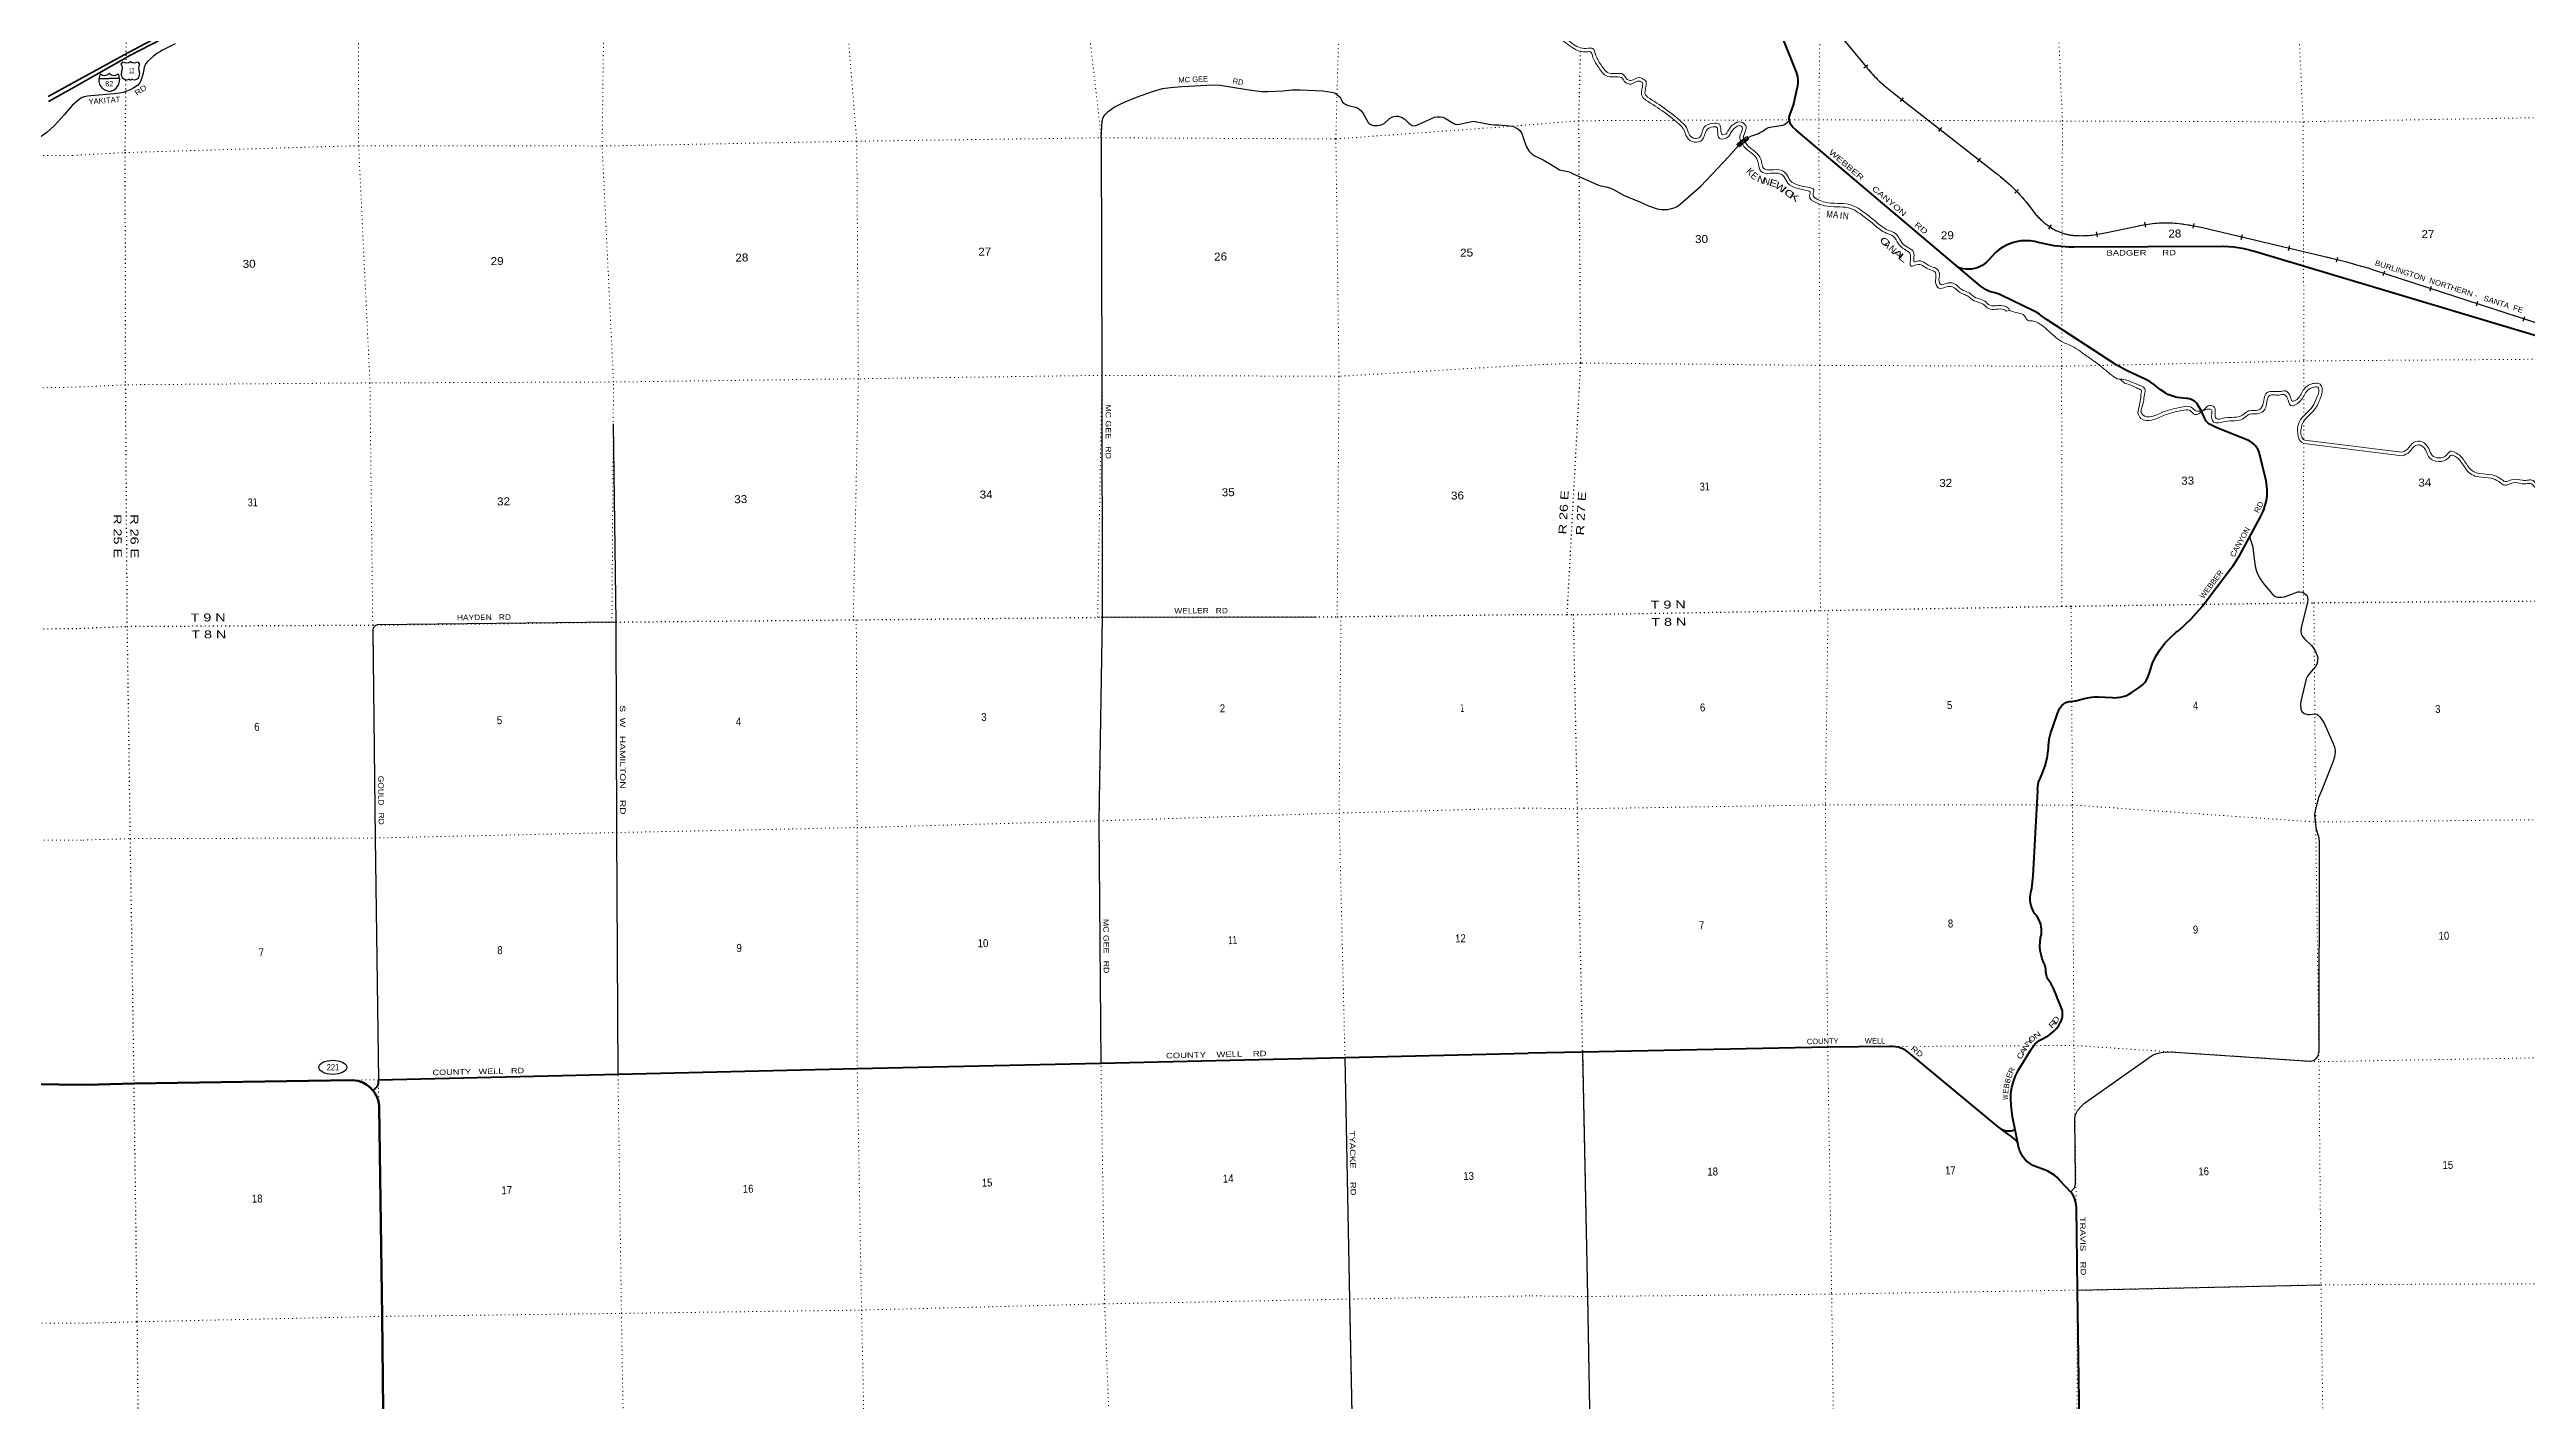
# Model space of a CAD drawing. Header units: feet. Extents: x 245918 to 509309, y -547785 to -360805.
# Drawn here: x 348309 to 402847, y -485212 to -455477 of the extents above; entities that cross this region are included whole.
import ezdxf
from ezdxf.enums import TextEntityAlignment as Align

# ---------------------------------------------------------------- set-up
doc = ezdxf.new("R2010")
doc.units = ezdxf.units.FT
doc.header["$LTSCALE"] = 60
doc.header["$PDMODE"] = 32
doc.header["$PDSIZE"] = 30
doc.linetypes.add('DOTTED', pattern=[1.5, 0.3, -1.2])
for name, color, linetype, lineweight in [('15', 7, 'Continuous', 25), ('16', 7, 'Continuous', 25), ('17', 7, 'Continuous', 25), ('18', 7, 'Continuous', 35), ('23', 7, 'Continuous', 70), ('26', 7, 'Continuous', 40), ('27', 7, 'Continuous', 13), ('29', 7, 'Continuous', 25), ('31', 7, 'Continuous', 13), ('34', 7, 'Continuous', 25), ('39', 7, 'Continuous', 13), ('6', 7, 'DOTTED', 25), ('7', 7, 'DOTTED', 13)]:
    doc.layers.add(name, color=color, linetype=linetype, lineweight=lineweight)
doc.layers.add('30', color=7, linetype='Continuous')
doc.layers.add('41', color=7, linetype='Continuous')

msp = doc.modelspace()

# ---------------------------------------------------------------- linework, layer by layer
at = {"layer": '15'}
for p, q in [((349396.63, -456115), (349625.02, -456115)), ((349625.02, -456400.56), (349572.23, -456385.71)), ((349621.96, -456006.38), (349624.36, -456003.97)), ((349626.98, -456005.94), (349624.14, -456003.97)), ((349624.58, -456400.77), (349677.16, -456385.29))]:
    msp.add_line(p, q, dxfattribs=at)
msp.add_lwpolyline([(349852.55, -456115), (349624.58, -456115), (349625.02, -456115)], dxfattribs=at)
for centre, radius, start, end in [((349646.69, -456144.01), 252.95, 148.44435, 254.43374), ((349523.9, -455910.5), 136.88, 227.34233, 315.81172), ((349725.26, -455910.5), 136.88, 224.18819, 312.69404), ((349602.47, -456144.01), 252.95, 283.08088, 31.62482)]:
    msp.add_arc(centre, radius, start, end, dxfattribs=at)
at = {"layer": '16'}
for p, q in [((349889.54, -455797.12), (349931.94, -455748.57)), ((350090.39, -455743.63), (350090.16, -455743.8)), ((350249.11, -455748.5), (350291.57, -455797.12))]:
    msp.add_line(p, q, dxfattribs=at)
for centre, radius, start, end in [((349730.09, -455888.53), 183.48, 332.97043, 29.75871), ((350007.19, -455618.3), 150.44, 239.97227, 303.45418), ((350173.92, -455618.71), 149.99, 236.33975, 300.08743), ((350173.92, -455618.3), 150.44, 236.54582, 236.59441), ((350451.02, -455888.53), 183.48, 150.24129, 207.02957), ((350010.36, -456016.53), 125.11, 159.09177, 283.81923), ((350170.75, -456016.53), 125.11, 256.18077, 20.90823)]:
    msp.add_arc(centre, radius, start, end, dxfattribs=at)
for centre, major_axis, start_param, end_param in [((350056.08, -456180.8), (-16.16, 42.69), 4.95877769, 6.28318531), ((350125.03, -456180.8), (16.16, 42.69), 0, 1.32637542)]:
    msp.add_ellipse(centre, major_axis=major_axis, ratio=0.929097, start_param=start_param, end_param=end_param, dxfattribs=at)
at = {"layer": '17'}
msp.add_ellipse((354546.58, -477879.52), major_axis=(-309.24, 1), ratio=0.500121, dxfattribs=at)
at = {"layer": '18'}
for p, q in [((348275.97, -456513.12), (348798.02, -456221.73)), ((348288.05, -456620.92), (348799.74, -456335.32))]:
    msp.add_line(p, q, dxfattribs=at)
for points in [[(348798.02, -456221.73), (350030.21, -455547.61), (350827.42, -455134.44)], [(348799.74, -456335.32), (350040.88, -455627.85), (350066.21, -455613.41), (350090.88, -455600.72), (351002.48, -455131.78)]]:
    msp.add_lwpolyline(points, dxfattribs=at)
at = {"layer": '23'}
for points in [[(349131.58, -478264.71), (344788.35, -478214.5)], [(355432.34, -478391.73), (355423.58, -478380.19), (355379.66, -478333.38), (355331.08, -478291.42), (355278.38, -478254.77), (355222.14, -478223.83), (355162.97, -478198.93), (355101.53, -478180.36), (355038.47, -478168.31), (354974.51, -478162.92), (350164.23, -478237.98), (349131.58, -478264.71)], [(355678.16, -498488.66), (355678.15, -498486.68), (355761.26, -494154.81), (355694.02, -488822.09), (355632.02, -483362.72), (355568.1, -478759.86), (355566.68, -478731.15), (355558.65, -478667.47), (355544.01, -478604.97), (355522.92, -478544.34), (355495.61, -478486.25), (355462.38, -478431.33), (355432.34, -478391.73)]]:
    msp.add_lwpolyline(points, dxfattribs=at)
at = {"layer": '26'}
msp.add_line((391649.18, -479547.61), (391589.45, -479253.16), dxfattribs=at)
for points in [[(390340.51, -460273.28), (386768.84, -457248.26), (386688.68, -457175.49), (386671.49, -457157.59), (386656.27, -457138), (386643.18, -457116.92), (386632.36, -457094.59), (386623.94, -457071.25), (386618, -457047.16), (386614.62, -457022.58), (386613.82, -456997.78), (386615.62, -456973.03), (386619.99, -456948.61), (386622.42, -456939.12), (386681.62, -456781.81), (386713.14, -456679.2), (386717.08, -456662.95), (386791.29, -456336.97), (386803.61, -456274.45), (386809.33, -456210.99), (386808.39, -456147.28), (386800.79, -456084.01), (386786.62, -456021.89), (386770.95, -455974.26), (386417.45, -455080.58)], [(404598.07, -462238.18), (396858.72, -459921.88), (396634.37, -459860.86), (396404.87, -459823.62), (396172.73, -459810.58), (396156.73, -459810.58), (392884.12, -459827.71), (392769.43, -459825.31), (392450.1, -459795.84), (392135.6, -459733.16), (392123.33, -459729.25), (392022.54, -459703.53), (391919.61, -459688.49), (391815.67, -459684.29), (391711.86, -459690.98), (391609.32, -459708.48), (391509.18, -459736.61), (391412.52, -459775.05), (391320.4, -459823.38), (391233.85, -459881.08), (391153.8, -459947.51), (391081.13, -460021.94), (390999.72, -460110.38), (390957.39, -460154.73), (390910.65, -460194.42), (390860.02, -460229.01), (390806.06, -460258.11), (390749.34, -460281.41), (390690.5, -460298.66), (390630.18, -460309.66), (390569.05, -460314.3), (390507.76, -460312.52), (390446.99, -460304.34), (390387.41, -460289.86), (390358.3, -460279.57), (390340.51, -460273.28)], [(395534.84, -463217.03), (395509.18, -463199.32), (395481.81, -463184.38), (395453.03, -463172.39), (395423.16, -463163.47), (395392.52, -463157.72), (395361.44, -463155.21), (395161.12, -463133.54), (395125.24, -463126.31), (395037.96, -463101.93), (394953.71, -463068.57), (394906.11, -463041.76), (394784.42, -462961.18), (394671.83, -462868.33), (394657.91, -462857.59), (394563.81, -462793.74), (394463.56, -462740.07), (394055.33, -462547.29), (393813.1, -462417.99), (392290.4, -461429.08), (392143.15, -461321.43), (392121.96, -461304.93), (392066.52, -461267.98), (392007.52, -461237.03), (391278.85, -460880.3), (391254.03, -460869.41), (391172.64, -460840.2), (391025.54, -460799.85), (390951.73, -460766.11), (390881.86, -460724.84), (390816.68, -460676.49), (390810.28, -460671.15), (390340.51, -460273.28)], [(392322.35, -470811.65), (392340.74, -470660.17), (392374.86, -470511.44), (392424.35, -470367.09), (392531.89, -470072.16), (392542.85, -470038.16), (392557.3, -470005.49), (392575.09, -469974.52), (392596.02, -469945.57), (392619.86, -469918.97), (392644.89, -469896.2), (392663.32, -469879.47), (392683.39, -469864.77), (392704.9, -469852.24), (392727.59, -469842.03), (392751.23, -469834.25), (392775.55, -469828.98), (392796.58, -469826.52), (392919.78, -469815.96), (393115.72, -469763.42), (393222.1, -469739.5), (393277.87, -469728.56), (393334.48, -469723.51), (393391.31, -469724.41), (393414.77, -469726.52), (393725.23, -469741.66), (393755.03, -469743.21), (393827.43, -469741.61), (393899.28, -469732.46), (393969.77, -469715.85), (394038.14, -469691.96), (394103.64, -469661.05), (394165.55, -469623.47), (394297.5, -469536.09), (394347.55, -469500.09), (394393.57, -469459.07), (394435.04, -469413.45), (394471.52, -469363.76), (394502.61, -469310.52), (394527.96, -469254.32), (394547.3, -469195.78), (394559.16, -469142.89), (394616.14, -468981.99), (394689.63, -468827.93), (394778.82, -468682.4), (394882.74, -468546.98), (395000.24, -468423.17), (395130.04, -468312.33), (395192.45, -468266.75), (395466.98, -468009.33), (395704.1, -467736.16), (396315.89, -466929.28), (396393.07, -466825.03), (396541.16, -466589.12), (396993.04, -465759.87), (397011.76, -465716.52), (397060.59, -465610.74), (397088.09, -465530.48), (397096.65, -465505.5), (397102.76, -465480.48), (397122.21, -465400.4), (397136.54, -465293.71), (397139.64, -465186.1), (397131.48, -465078.76), (397112.14, -464972.87), (396957.81, -464336.19), (396935.7, -464288.48), (396908.71, -464243.35), (396877.16, -464201.29), (396841.39, -464162.76), (396801.78, -464128.17), (396758.78, -464097.92), (396713.49, -464072.64), (396063.66, -463818.27), (396001.81, -463792.18), (395868.77, -463723.78), (395866.6, -463722.25), (395841.07, -463701.96), (395817.81, -463679.11), (395797.05, -463653.96), (395779.04, -463626.77), (395763.97, -463597.85), (395752.01, -463567.52), (395751.09, -463565.29), (395684.46, -463424.67), (395603.49, -463291.78), (395598.84, -463284.77), (395579.91, -463259.99), (395558.5, -463237.33), (395534.84, -463217.03)], [(391589.45, -479253.16), (391532.6, -478972.93), (391507.89, -478787.34), (391497.7, -478714.62), (391490.09, -478582.87), (391496.3, -478451.05), (391516.24, -478320.59), (391549.72, -478192.94), (391596.36, -478069.48), (391655.64, -477951.58), (391948.03, -477469.9), (391983.84, -477418.19), (392024.85, -477370.51), (392070.63, -477327.38), (392120.66, -477289.27), (392174.4, -477256.59), (392231.26, -477229.72), (392243.52, -477224.85), (392314.92, -477185.18), (392381.78, -477138.26), (392443.38, -477084.62), (392499.02, -477024.82), (392548.12, -476959.54), (392590.12, -476889.49), (392596.33, -476877.53), (392611.98, -476839.93), (392623.61, -476800.89), (392631.1, -476760.86), (392634.36, -476720.26), (392633.36, -476679.55), (392628.11, -476639.16), (392618.67, -476599.54), (392605.14, -476561.13), (392601.95, -476553.63), (392543.66, -476412.88), (392474.98, -476247.42), (392432.16, -476142.43), (392378.61, -476042.5), (392327.28, -475965.36), (392314.41, -475946.15), (392298.22, -475916.64), (392285.2, -475885.59), (392275.5, -475853.36), (392269.22, -475820.29), (392266.43, -475786.75), (392266.47, -475778.72), (392263.55, -475726.79), (392255.22, -475675.46), (392241.56, -475625.27), (392222.74, -475576.79), (392186.6, -475489.8), (392159.76, -475399.51), (392142.5, -475306.9), (392135.01, -475213), (392137.38, -475118.84), (392149.58, -475025.43), (392165.58, -474954.73), (392171.27, -474898.32), (392171.04, -474841.62), (392164.88, -474785.26), (392152.87, -474729.85), (392135.12, -474676), (392111.85, -474624.3), (392083.3, -474575.32), (392049.79, -474529.58), (392016.74, -474492.7), (391985.35, -474438.61), (391959.79, -474381.54), (391940.33, -474322.11), (391927.2, -474260.98), (391920.52, -474198.8), (391920.38, -474136.27), (391926.78, -474074.06), (391935.71, -474028.53), (391952.68, -473937.26), (391984.22, -473661.63), (392084.69, -471787.42), (392084.08, -471759.94), (392083.96, -471754.8), (392085.74, -471703.17), (392092.9, -471652.01), (392105.37, -471601.88), (392123.02, -471553.32), (392145.64, -471506.88), (392205.65, -471364.01), (392247.58, -471240.7), (392290.29, -471077.73), (392315.73, -470911.19), (392319.68, -470864.65), (392322.35, -470811.65)], [(355432.34, -478391.73), (355458.4, -478368.1), (355467.79, -478359.59), (355506.7, -478316.97), (355540.99, -478270.54), (355543.38, -478265.39), (355547.56, -478254.21), (355550.54, -478242.65), (355552.25, -478230.84), (355551.45, -478152.81), (360837.6, -478029.7), (366093.69, -477907.26), (371460.09, -477786.4), (376836.45, -477663.31), (380864.8, -477566.08)], [(391234.37, -479204.57), (391211.52, -479186.96), (389233.47, -477543.45), (389182.65, -477508.69), (389128.48, -477479.43), (389071.55, -477456), (389012.48, -477438.65), (388951.91, -477427.56), (388890.52, -477422.87), (388828.98, -477424.62), (388826.02, -477424.87), (387461.49, -477432.95), (382059.39, -477543.8), (380864.8, -477566.08)], [(391649.18, -479547.61), (391630.17, -479523.75), (391617.55, -479507.91), (391564.93, -479452.68), (391506.84, -479403.25), (391443.89, -479360.17), (391381.38, -479317.84), (391234.37, -479204.57)], [(391589.45, -479253.16), (391564.57, -479264.56), (391561.21, -479266.1), (391530.97, -479276.33), (391499.82, -479283.34), (391468.1, -479287.06), (391436.18, -479287.44), (391404.38, -479284.48), (391373.07, -479278.22), (391342.59, -479268.72), (391313.27, -479256.08), (391285.43, -479240.44), (391284.37, -479239.69), (391234.37, -479204.57)], [(393034.23, -487633.02), (392959, -482783.4), (392937.88, -480966.34), (392932.57, -480904.01), (392920.77, -480842.58), (392902.62, -480782.71), (392878.31, -480725.08), (392848.1, -480670.3), (392823.85, -480634.28), (392565.91, -480361.63), (392515.12, -480308.56), (392451.95, -480254.4), (392383.46, -480207.15), (392310.41, -480167.3), (392233.59, -480135.32), (392033.8, -480063.57), (391977.21, -480038.41), (391923.55, -480007.48), (391873.42, -479971.1), (391827.37, -479929.69), (391785.9, -479883.69), (391749.47, -479833.61), (391718.47, -479779.99), (391693.25, -479723.42), (391674.07, -479664.53), (391665.51, -479628.09), (391649.18, -479547.61)]]:
    msp.add_lwpolyline(points, dxfattribs=at)
at = {"layer": '29'}
for p, q in [((360780.56, -468078.78), (355532.6, -468142.12)), ((371488.94, -467974.23), (376198.65, -467962.13)), ((398285.09, -472923.62), (398275.81, -477555.84)), ((392959.44, -482783.02), (398322.77, -482667.37))]:
    msp.add_line(p, q, dxfattribs=at)
for points in [[(351077.2, -455353.52), (350798.56, -455491.44), (350737.63, -455525.41), (350672.72, -455567.39), (350589.82, -455629.35), (350469.97, -455741.27), (350431.03, -455785.25), (350405.06, -455833.22), (350394.07, -455865.19), (350370.1, -456001.1), (350318.16, -456165), (350289.21, -456214.97), (350246.26, -456264.93), (350167.36, -456320.9), (350098.44, -456356.87), (350029.54, -456388.86), (349930.66, -456420.83), (349851.76, -456436.83), (349738.9, -456452.81), (349219.56, -456492.78), (349142.67, -456500.8), (349069.78, -456516.79), (349024.82, -456534.77), (348990.86, -456554.76), (348923.93, -456604.71), (348805.35, -456706.41)], [(371466.99, -457421.33), (371482.89, -457042.67), (371507.45, -456973.03), (371548.4, -456911.59), (371622.1, -456841.94), (371753.12, -456743.63), (371851.39, -456690.38), (371994.69, -456628.93), (372244.46, -456526.53), (372612.96, -456395.44), (372817.69, -456338.09), (372993.75, -456309.41), (373243.51, -456288.94), (373931.38, -456256.16), (374086.97, -456264.36), (374668.39, -456354.48), (374995.94, -456401.58), (375135.16, -456403.64), (375462.72, -456387.25), (375667.44, -456362.67), (375843.5, -456360.62), (376343.03, -456385.2), (376535.47, -456411.83), (376603.03, -456433.32), (376648.07, -456459.95), (376689.02, -456492.72), (376723.81, -456526.53), (376781.14, -456632), (376805.7, -456657.61), (376848.7, -456687.3), (376912.16, -456706.77), (377092.32, -456755.92), (377139.41, -456783.57), (377180.36, -456820.43), (377231.53, -456887.01), (377346.17, -457083.63), (377368.71, -457108.2), (377401.46, -457128.69), (377450.6, -457147.12), (377469.01, -457149.18), (377520.2, -457151.22), (377555.01, -457149.17), (377632.79, -457132.79), (377694.22, -457104.11), (377812.94, -456993.51), (377862.09, -456964.83), (377905.09, -456950.49), (377954.22, -456942.3), (378001.29, -456944.36), (378050.44, -456957.65), (378091.39, -456975.07), (378156.88, -457018.09), (378246.98, -457105.12), (378310.44, -457148.14), (378341.13, -457155.32), (378392.33, -457152.23), (378545.85, -457085.68), (378803.8, -456968.94), (378861.15, -456956.63), (378932.81, -456955.61), (378990.13, -456965.84), (379024.91, -456977.13), (379229.63, -457108.21), (379256.27, -457121.51), (379293.12, -457123.56), (379352.46, -457116.4), (379622.7, -457059.06)], [(348805.35, -456706.41), (348629.01, -456914.2), (348418.12, -457148.24), (348249.41, -457305.55), (348099.87, -457409.14), (347883.24, -457554.94), (347816.13, -457593.3), (347729.86, -457631.67), (347593.74, -457677.71), (347499.8, -457704.57), (347394.35, -457727.59), (347125.95, -457754.44), (346991.75, -457765.95), (346895.89, -457773.63), (346698.43, -457800.49), (346529.71, -457842.69), (346410.85, -457881.06), (346245.97, -457942.45), (346036.99, -458038.36), (344257.86, -459028.23)], [(371466.99, -457421.33), (371481.82, -462648.89), (371486.89, -467980.98), (371410.93, -472455.29), (371460.09, -477786.4)], [(379622.7, -457059.06), (379657.53, -457055.96), (379702.57, -457060.06), (379856.12, -457086.69), (380046.51, -457125.6), (380124.31, -457133.8), (380218.48, -457135.84), (380384.31, -457146.09), (380528.01, -457163.86)], [(380528.01, -457163.86), (380637.12, -457219.93), (380685.94, -457262.55), (380700.49, -457279.18), (380724.39, -457328.02), (380790.87, -457523.42), (380831.38, -457622.15), (380878.13, -457706.34), (380933.19, -457761.42), (381006.95, -457814.43), (381193.94, -457905.89), (381356, -457997.35), (381509.73, -458095.05), (381559.61, -458122.06), (381738.29, -458163.64), (381790.22, -458178.19), (381858.79, -458209.37), (382415.6, -458460.89), (382465.47, -458475.43), (382610.91, -458504.53), (382677.38, -458525.33), (382772.97, -458571.05), (382968.27, -458679.14), (383342.25, -458832.96), (383515.71, -458915.07), (383579.1, -458941.05), (383687.11, -458978.47), (383739.05, -458993.02), (383803.49, -458999.25), (383880.33, -459001.33), (383944.74, -458995.1), (384052.81, -458970.15), (384100.57, -458951.45), (384146.28, -458928.58), (384214.87, -458882.85), (384667.8, -458483.75)], [(384667.8, -458483.75), (385278.61, -457835.21), (385498.85, -457585.77), (385537.27, -457545.25), (385575.72, -457508.86), (385601.68, -457489.13), (385644.28, -457461.05), (385714.93, -457415.32), (385769.97, -457386.23), (385835.43, -457359.2), (385935.16, -457323.86), (385976.17, -457305.69), (386032.81, -457271.9), (386099.3, -457224.09), (386132, -457205.92), (386156.93, -457194.49), (386191.21, -457184.09), (386228.11, -457176.28), (386383.94, -457153.42), (386479.51, -457138.86), (386497.67, -457132.13), (386514.29, -457122.77), (386546, -457097.29), (386612.48, -457043.25)], [(360719.39, -463716.6), (360781.12, -468083.54), (360794.55, -472702.47), (360825.58, -478029.97)], [(396751.91, -466204.38), (396813.33, -466403.9), (396828.92, -466494.32), (396863.19, -466803), (396889.17, -466914.2), (396919.29, -467000.47), (396976.43, -467113.76), (397012.79, -467168.84), (397076.16, -467259.26), (397249.64, -467455.7), (397303.67, -467505.58), (397336.91, -467522.21), (397374.3, -467530.53), (397457.41, -467532.6), (397515.58, -467522.22), (397661.02, -467472.33), (397814.78, -467416.2), (397856.32, -467409.97), (397914.51, -467420.35), (397951.9, -467443.23), (397995.53, -467478.56), (398016.31, -467503.5), (398026.69, -467534.69), (398032.93, -467582.49), (398022.54, -467642.78), (397889.57, -468204.01), (397880.21, -468288.21), (397885.41, -468337.05), (397915.53, -468394.22), (397960.21, -468449.29), (398113.95, -468594.8), (398144.08, -468629.11), (398201.22, -468727.83), (398234.46, -468802.66)], [(355532.6, -468142.12), (355489.89, -468158.2), (355455.09, -468181.76), (355438.71, -468209.41), (355427.43, -468260.3)], [(355427.43, -468260.3), (355480.48, -472832.22), (355551.45, -478152.81)], [(398234.46, -468802.66), (398249.93, -468860.13), (398248.33, -468922.59), (398240.33, -468988.24), (398203.51, -469057.11), (398069.06, -469210.84), (398025.84, -469273.29), (397998.63, -469326.14), (397878.58, -469824.18), (397870.58, -469902.65), (397878.58, -469997.13), (397902.59, -470049.97), (397952.21, -470090.01), (398030.64, -470114.03), (398073.86, -470112.43), (398190.71, -470101.22), (398230.73, -470106.02), (398262.74, -470125.24), (398299.55, -470165.28), (398382.79, -470293.39), (398594.08, -470751.4), (398626.08, -470857.08), (398632.49, -470927.55), (398627.69, -471002.83), (398618.09, -471047.67), (398581.27, -471164.55), (398331.56, -471792.3), (398270.74, -471942.85), (398254.73, -472010.09), (398201.92, -472197.47), (398182.71, -472309.57), (398184.3, -472400.83), (398209.92, -472605.81), (398273.94, -472830.01), (398285.09, -472923.62)], [(376832.45, -477663.39), (376931.48, -482983.36), (377039.85, -488363.37), (377094.69, -493770.68), (377094.09, -498389.92)], [(382059.39, -477543.8), (382173.12, -482924.32), (382266.25, -488283.2), (382383.33, -493723.94), (382426.73, -498384.66)], [(392814.67, -480621.78), (392892.56, -480529.59), (392904.58, -480503.16), (392914.18, -480456.71), (392918.17, -480337.42), (392905.37, -478998.64), (392919.77, -478923.36), (392969.4, -478825.69), (393041.42, -478744), (393116.66, -478671.96), (394614.87, -477615.03), (394704.5, -477573.37), (394806.95, -477550.97), (394931.8, -477541.35), (395101.47, -477544.57), (398072.29, -477743.14), (398093.1, -477741.53), (398150.72, -477728.72), (398195.54, -477706.3), (398219.55, -477685.49), (398256.37, -477639.04), (398275.81, -477555.84)]]:
    msp.add_lwpolyline(points, dxfattribs=at)
at = {"layer": '29', "linetype": 'DOTTED', "lineweight": 100}
msp.add_arc((386184.74, -458232.02), 943.34, 120.43626, 137.14643, dxfattribs=at)
at = {"layer": '31'}
for p, q in [((385520.85, -457616.8), (385466.16, -457565.48)), ((385521.26, -457606.21), (385477.46, -457565.11)), ((385684.7, -457398.55), (385715.27, -457450.1)), ((385687.5, -457387.58), (385725.75, -457452.08))]:
    msp.add_line(p, q, dxfattribs=at)
for centre, radius, start, end in [((386183.24, -458231.03), 978.34, 120.43625, 137.14644), ((386183.24, -458231.03), 970.34, 120.91586, 136.6645), ((386184.24, -458231.52), 911.34, 120.97019, 136.67494), ((386184.24, -458231.52), 903.34, 120.43626, 137.14643)]:
    msp.add_arc(centre, radius, start, end, dxfattribs=at)
msp.add_point((385477.46, -457565.11), dxfattribs=at)
at = {"layer": '34', "lineweight": 13}
for p, q in [((387734.26, -455171.5), (388308.78, -455858.06)), ((393606.52, -459503.38), (394310.97, -459356.18)), ((399480.19, -460326.15), (404829.07, -462063.66))]:
    msp.add_line(p, q, dxfattribs=at)
at = {"layer": '34'}
for p, q in [((388259.1, -455882.06), (388343.93, -455811.07)), ((389062.56, -456624.11), (389130.69, -456536.97)), ((389908.85, -457282.47), (389976.98, -457195.33)), ((390762.62, -457953.3), (390830.75, -457866.16)), ((391579.23, -458634.8), (391658.83, -458557.99)), ((392328.68, -459431.16), (392387.9, -459337.75)), ((393399.67, -459600.05), (393383.1, -459490.69)), ((394464.44, -459384.01), (394446.05, -459274.94)), ((395509.75, -459411.55), (395531.82, -459303.16)), ((396565.78, -459656.62), (396591.11, -459548.95)), ((397610.08, -459899.65), (397635.42, -459791.98)), ((398664.64, -460152.38), (398692.58, -460045.36)), ((399690.88, -460450.84), (399725.05, -460345.64)), ((400722.75, -460788.77), (400756.92, -460683.57)), ((401743.31, -461117.55), (401777.48, -461012.35)), ((402775.18, -461455.48), (402809.35, -461350.28))]:
    msp.add_line(p, q, dxfattribs=at)
for points in [[(387735.08, -455170.77), (388309.63, -455857.37), (388333.45, -455887.42), (388363.73, -455924.58), (388394.96, -455961.41), (388426.83, -455997.38), (388459.06, -456032.91), (388492.22, -456068.1), (388525.66, -456102.47), (388559.81, -456136.34), (388594.86, -456169.51), (388630.02, -456202.08), (388665.89, -456234.15), (388702.65, -456265.5), (388739.53, -456296.25), (388776.9, -456326.35), (388815.18, -456355.74), (389063.1, -456551.92), (391175.42, -458203.44), (391219.91, -458238.03), (391275.9, -458282.76), (391331.42, -458328.9), (391385.64, -458376.05), (391439.2, -458423.69), (391492.29, -458472.75), (391544.15, -458522.25), (391595.3, -458572.82), (391645.38, -458624.73), (391694.56, -458676.81), (391743.02, -458729.98), (391790.42, -458784.49), (391836.92, -458839.17), (391882.44, -458894.61), (391926.94, -458951.41), (391940.97, -458972.77), (391955.37, -458993.64), (391970.15, -459014.28), (391985.24, -459034.88), (392000.75, -459055.05), (392016.54, -459074.84), (392032.66, -459094.62), (392049.18, -459113.94), (392066, -459132.91), (392083.27, -459151.75), (392100.74, -459170.12), (392118.45, -459188.33), (392136.66, -459206.22), (392155.06, -459223.63), (392173.84, -459240.81), (392192.79, -459257.7), (392212.22, -459274.27), (392231.74, -459290.44), (392251.74, -459306.3), (392271.84, -459321.75), (392292.3, -459336.96), (392312.97, -459351.69), (392333.92, -459366.06), (392355.04, -459380.15), (392376.58, -459393.8), (392398.27, -459407.17), (392420.18, -459420.05), (392442.24, -459432.66), (392464.64, -459444.7), (392487.21, -459456.48), (392509.86, -459467.83), (392525.79, -459475.48), (392544.38, -459483.53), (392563.06, -459491.11), (392581.89, -459498.38), (392600.91, -459505.47), (392620.01, -459512.1), (392639.14, -459518.37), (392658.47, -459524.46)], [(392658.47, -459524.46), (392677.88, -459530.09), (392697.33, -459535.35), (392717.02, -459540.34), (392736.65, -459544.91), (392756.37, -459549.29), (392776.27, -459553.22), (392796.1, -459556.76), (392816.07, -459559.97), (392836.02, -459562.93), (392856.16, -459565.45), (392876.19, -459567.68), (392896.4, -459569.48), (392916.5, -459570.98), (392924.56, -459571.48), (392960.27, -459572.92), (393000.93, -459573.69), (393041.71, -459573.94), (393082.31, -459573.53), (393123.19, -459572.31), (393163.85, -459570.19), (393204.38, -459567.62), (393245.21, -459564.25), (393285.63, -459560.26), (393326.1, -459555.53), (393366.58, -459549.85), (393406.71, -459543.77), (393446.89, -459536.95), (393487.07, -459529.17), (393526.91, -459520.99), (393566.58, -459512.13), (393606.27, -459502.31), (394310.73, -459355.11), (394324.89, -459351.96), (394372.76, -459342.36), (394420.77, -459333.36), (394468.9, -459325.25), (394517.4, -459318.07), (394565.72, -459311.71), (394614.48, -459306.02), (394663, -459301.43), (394711.95, -459297.5), (394760.68, -459294.67), (394809.54, -459292.44), (394858.25, -459291.04), (394907.34, -459290.57), (394956.19, -459291.21), (395004.91, -459292.38), (395054.01, -459294.5), (395102.66, -459297.38), (395151.42, -459301.14), (395200.21, -459306.05), (395248.62, -459311.46), (395297.12, -459317.75), (395345.67, -459325.19), (395393.82, -459333.12), (395441.8, -459341.88), (395489.82, -459351.78), (395713.24, -459397.26), (398367.15, -460021.69), (398616.21, -460080.62), (398862.55, -460144.91), (399107.9, -460213.49), (399354.01, -460285.24), (399480.52, -460325.11), (404829.41, -462062.62)]]:
    msp.add_lwpolyline(points, dxfattribs=at)
at = {"layer": '34', "lineweight": 13}
for points in [[(388814.51, -456356.6), (389062.42, -456552.78), (391174.75, -458204.3)], [(395489.6, -459352.85), (395713.01, -459398.33), (398366.9, -460022.76)]]:
    msp.add_lwpolyline(points, dxfattribs=at)
for centre, radius, start, end in [((390481.54, -454159.75), 2757.74, 218.01256, 232.80785), ((388668.25, -461474.01), 4119.9, 37.74451, 52.52686), ((393149.48, -458158.6), 1458.2, 212.96501, 244.65801), ((392991.96, -458415.22), 1159.31, 246.26553, 266.66448), ((393032.27, -457239.02), 2336.03, 267.35589, 284.2304), ((394908.02, -462092.54), 2800.74, 78.01523, 102.30853), ((395081.4, -474273.22), 14624.31, 72.49515, 77.01708)]:
    msp.add_arc(centre, radius, start, end, dxfattribs=at)
at = {"layer": '39'}
for p, q in [((383440.16, -456578.22), (383456.32, -456590.9)), ((391401.21, -461237.93), (391466.13, -461221.07)), ((391450.33, -461179.99), (391466.13, -461221.07)), ((393906.55, -462742.1), (393996.84, -462820.33)), ((394344.43, -463213.29), (394289.42, -463474.3)), ((394412.43, -463228.63), (394358.91, -463444.81)), ((397969.31, -464076.66), (400095.19, -464341.32)), ((397945.55, -464147.8), (400110.67, -464417.49))]:
    msp.add_line(p, q, dxfattribs=at)
for centre, radius, start, end in [((398000.62, -463982.92), 173.83, 189.80512, 251.53233), ((398000.61, -463982.91), 98.83, 189.80815, 251.53536)]:
    msp.add_arc(centre, radius, start, end, dxfattribs=at)
for points in [[(381560.01, -454692.62), (381611.89, -454783.76), (381600.56, -454881.44), (381508.29, -455132.52), (381669.63, -455309.81), (381994.01, -455511.37), (382183.02, -455525.16), (382240.46, -455527.27), (382279.5, -455614.28), (382402.03, -455846.09), (382574.03, -456049.13), (382771.06, -456080.23), (382918.3, -456095.54), (383006.57, -456200.45), (383130.62, -456235.6), (383315.22, -456170.25), (383335.57, -456177.72), (383386.76, -456217.69), (383385.7, -456267.23), (383368.05, -456373.66), (383364.59, -456477.33), (383440.16, -456578.22)], [(381659.86, -454716.43), (381689.22, -454768), (381674.03, -454898.94), (381594.38, -455115.69), (381718.08, -455251.61), (382017.9, -455437.91), (382187.13, -455450.26), (382289.8, -455454.03), (382346.94, -455581.37), (382464.53, -455803.83), (382613.25, -455979.39), (382780.79, -456005.84), (382956.18, -456024.08), (383049.15, -456134.56), (383128.1, -456156.93), (383315.69, -456090.52), (383372.47, -456111.37), (383462.54, -456181.72), (383460.57, -456274.2), (383442.84, -456381.08), (383440.43, -456453.47), (383492.25, -456522.66)], [(383456.32, -456590.9), (384232.04, -457165.1), (384286.94, -457230.25), (384357.12, -457401.89), (384527.84, -457515.75), (384698.69, -457465.73), (384793.68, -457251.88), (384941.67, -457179.3), (385019.19, -457189.94), (385036.63, -457264.69), (385080.96, -457432.68), (385267.92, -457398.72), (385324.52, -457316.87), (385435.09, -457185.36), (385537.71, -457155.08), (385579.63, -457188.7), (385576.41, -457252.4), (385526.4, -457426.22), (385585.98, -457558.65)], [(383490.24, -456522.7), (384283.73, -457110.05), (384351.9, -457190.94), (384417.85, -457352.24), (384540.35, -457433.94), (384644.26, -457403.52), (384736.2, -457196.54), (384929.2, -457101.88), (385080.51, -457122.66), (385109.42, -457246.6), (385135.78, -457346.49), (385223.92, -457330.48), (385264.84, -457271.31), (385392.21, -457119.82), (385554.07, -457072.05), (385656.47, -457154.19), (385650.88, -457264.82), (385606.08, -457420.53), (385645.74, -457508.68)], [(385585.98, -457558.65), (385590.12, -457567.85), (385880.21, -457849), (385940.11, -458009.25), (385987.46, -458151.68), (386203.1, -458201.16), (386408.92, -458209.71), (386496.79, -458273.3), (386582.54, -458415.78), (386782.43, -458529.67), (387027.87, -458585.26), (387073.04, -458606.59), (387061.54, -458700.12), (387212.68, -458849.83), (387391.51, -458913.52), (387672.93, -458938.51), (387916.92, -458961.42), (388266.3, -459157.49), (388494.99, -459341.09), (388748.15, -459516.05), (388903.83, -459584.98), (389019.19, -459752.55), (389150.07, -459873.4), (389271.81, -459959.63), (389286.58, -460045.01), (389298.07, -460245.13), (389453.82, -460206.95), (389580.67, -460252.13), (389698.32, -460318.38), (389820.33, -460372.78), (389845.7, -460458.19), (389835.81, -460588.33), (389908.55, -460729.63), (390077.05, -460700.58), (390211.79, -460699.24), (390373.99, -460825.28), (390538.16, -460900.81), (390689.44, -461007.51), (390881.66, -461080.63), (391003.21, -461179.84), (391172.97, -461192.56), (391338.19, -461199.79), (391401.21, -461237.93)], [(385645.74, -457508.68), (385652.63, -457523.99), (385944.54, -457806.91), (386010.84, -457984.28), (386045.33, -458088.01), (386213.13, -458126.51), (386434.59, -458135.71), (386553.16, -458221.51), (386636.7, -458360.32), (386809.87, -458458.99), (387052.46, -458513.93), (387154.09, -458561.93), (387140.47, -458672.74), (387253.59, -458784.78), (387407.67, -458839.66), (387679.75, -458863.82), (387939.76, -458888.23), (388308.42, -459095.12), (388539.84, -459280.92), (388784.98, -459450.33), (388953.58, -459524.99), (389076.22, -459703.13), (389197.38, -459815), (389340.43, -459916.33), (389361.21, -460036.44), (389367.78, -460150.82), (389457.8, -460128.75), (389611.88, -460183.63), (389732.06, -460251.31), (389882.4, -460318.33), (389921.53, -460450.09), (389912.2, -460572.86), (389950.04, -460646.37), (390070.26, -460625.64), (390237.17, -460623.98), (390413.19, -460760.76), (390575.76, -460835.55), (390724.94, -460940.77), (390919.68, -461014.85), (391032.35, -461106.81), (391177.41, -461117.68), (391360.62, -461125.7), (391450.33, -461179.99)], [(391466.13, -461221.07), (391649.54, -461274.06), (391793.76, -461337.2), (391850.05, -461426.38), (391961.24, -461452.06), (392066.46, -461479.89), (392295.46, -461647.65), (392637.37, -461917.42), (392881.16, -462026.58), (393060.94, -462151.23), (393293.79, -462310.87), (393535.26, -462496.44), (393725.85, -462655), (393876.45, -462734.07), (393954.81, -462730.34)], [(393952.8, -462730.38), (394074.23, -462763.88), (394265.08, -462844.07), (394442.36, -462946.66), (394439.05, -463069.31), (394412.43, -463228.63)], [(393996.84, -462820.33), (394049.63, -462834.89), (394231.64, -462911.37)], [(394231.64, -462911.37), (394282.55, -462938.83), (394336.49, -462956.28), (394366.64, -462975.32), (394368.22, -463013.39), (394358.7, -463073.68), (394350.77, -463156.18), (394344.43, -463213.29)], [(395633.5, -463496.5), (395883.72, -463396.04), (395909.17, -463406.62), (395916.71, -463496.48), (395956.07, -463675.53), (396213.96, -463661.71), (396607.58, -463604), (396705.23, -463529.08), (396768.02, -463500.54), (396913.74, -463493.35), (397055.1, -463433.22), (397130.46, -463234.63), (397192.2, -463090.88), (397276.49, -463076.21), (397400.27, -463081.33), (397511.91, -463071.11), (397580.36, -463148.51), (397652.86, -463308.6), (397842.43, -463240.8), (398004.08, -463006.75), (398190.93, -462902.3), (398251.95, -462911.57), (398272.07, -462957.11), (398233.55, -463136.27), (398134.88, -463337.17), (397995.12, -463485.08), (397842.62, -463675.91), (397806.1, -463868.56), (397830, -464016.72)], [(395748.08, -463399.28), (395874.52, -463310.99), (395980.09, -463354.88), (395991.03, -463485.24), (396015.65, -463597.23), (396206.5, -463587), (396577.4, -463532.62), (396666.39, -463464.35), (396750.02, -463426.34), (396896.69, -463419.1), (396996.32, -463376.72), (397060.91, -463206.51), (397139.32, -463023.95), (397271.56, -463000.94), (397398.39, -463006.19), (397542.91, -462992.96), (397644.02, -463107.28), (397692.67, -463214.71), (397794.44, -463178.31), (397952.27, -462949.79), (398176.77, -462824.29), (398303.91, -462843.6), (398350.51, -462949.07), (398304.94, -463161.05), (398197.19, -463380.43), (398051.77, -463534.33), (397912.84, -463708.18), (397882.24, -463869.6), (397903.23, -463999.75), (397905.07, -464001.42)], [(394289.42, -463474.3), (394357.64, -463594.81), (394596.93, -463631.43), (394872.98, -463525.57), (395264.96, -463421.87), (395438.66, -463424.72), (395544.84, -463507.84), (395633.5, -463496.5)], [(394358.91, -463444.81), (394404.97, -463526.18), (394588.63, -463554.29), (394849.89, -463454.1), (395255.81, -463346.71), (395465.07, -463350.14), (395567.42, -463430.27), (395748.09, -463399.28)], [(400095.19, -464341.32), (400220.5, -464278.28), (400371.77, -464116.22), (400546.68, -464112.37), (400694.78, -464259.81), (400770.55, -464410.85), (400910.56, -464466.04), (401086.14, -464401.9), (401172.8, -464319.62), (401278.02, -464347.44), (401386.18, -464417.4), (401677.51, -464764.63), (401813.28, -464809.87), (402089.51, -464839.96), (402270.26, -464918.36), (402378.33, -464984.3), (402538.23, -464938.58), (402755.88, -464957.91), (402862.48, -464957.57), (402966.98, -464953.26), (403059.23, -465031.6), (403141.12, -465096.11), (403352.08, -465085.44), (403482.93, -465090.6), (403572.91, -465156.93), (403673.3, -465239.12), (403897.93, -465300.48), (404174.91, -465364.71), (404301.03, -465428.25), (404490.86, -465371.83), (404621.13, -465350.87), (404729.74, -465440.91), (404923.36, -465464.78), (405098.44, -465378.55), (405279.73, -465209.79), (405446.82, -465216.16), (405490.33, -465363.9), (405434.98, -465497.73), (405536, -465608.03), (405690.17, -465576.51), (405836.93, -465573.28), (405962.16, -465687.06), (406028.37, -465770), (406719.36, -466090.35), (407412.06, -466215.76), (407693.6, -466304), (407908.4, -466285.21), (408083.66, -466387.85), (408259.64, -466432.2), (408451.74, -466387.79), (408618.56, -466472.53), (408626.34, -466641.14), (408725.61, -466763.53), (408918.61, -466759.29), (409105.48, -466660.73), (409236.07, -466563.42), (409473.78, -466580.29), (409515.16, -466722.05), (409567.52, -466905.75), (409659.73, -466982.09), (410034.69, -467200.89), (410158.13, -467324.76), (410225.24, -467538.29), (410415.74, -467783.25), (410511.61, -467843.43), (410636.97, -467782.4), (410858.69, -467803.64), (410940.27, -467944.51), (411031.1, -468139.43), (411146.94, -468283.56), (411338.29, -468295.43), (411540.09, -468325.14), (411653.92, -468288.48), (411721.74, -468172.45), (411924.34, -468147.9), (412088.03, -468182.48), (412300.73, -468430.97), (412409.52, -468619.47), (412428.33, -468832.04), (412361.01, -468970.16), (412256.65, -469070.91), (412274.96, -469170.98), (412347.21, -469344.2), (412424.59, -469477.12), (412465.73, -469515.35)], [(400110.67, -464417.49), (400266.18, -464339.26), (400405.03, -464190.51), (400516.4, -464188.05), (400633.22, -464304.35), (400716.37, -464470.11), (400909.55, -464546.26), (401126.49, -464467.01), (401194.09, -464402.83), (401247.31, -464416.9), (401335.97, -464474.25), (401633.68, -464829.08), (401797.18, -464883.56), (402070.09, -464913.29), (402235.64, -464985.09), (402367.33, -465065.45), (402545.46, -465014.52), (402752.68, -465032.92), (402864.15, -465032.57), (402940.78, -465029.4), (403011.73, -465089.66), (403116.81, -465172.44), (403352.5, -465160.51), (403456.96, -465164.63), (403526.87, -465216.17), (403638.14, -465307.26), (403879.57, -465373.21), (404149.2, -465435.74), (404293.87, -465508.62), (404507.57, -465445.11), (404599.45, -465430.32), (404698.77, -465512.66), (404936.41, -465541.96), (405141.47, -465440.96), (405308.02, -465285.92), (405390.1, -465289.05), (405410.91, -465359.7), (405347.43, -465513.18), (405509.39, -465690.02), (405698.57, -465651.34), (405808.65, -465648.92), (405907.29, -465738.54), (405980.79, -465830.61), (406696.54, -466162.44), (407394.09, -466288.73), (407685.34, -466380.01), (407891.12, -466362.01), (408054.97, -466457.97), (408258.88, -466509.35), (408442.08, -466467), (408545.65, -466519.62), (408552.56, -466669.23), (408690.51, -466839.32), (408937.95, -466833.88), (409145.62, -466724.35), (409258.55, -466640.2), (409416.41, -466651.41), (409443.1, -466742.84), (409501.77, -466948.68), (409616.63, -467043.77), (409988.46, -467260.75), (410092.07, -467364.72), (410157.74, -467573.67), (410364.66, -467839.74), (410507, -467929.09), (410650.83, -467859.07), (410813.13, -467874.62), (410873.7, -467979.21), (410966.95, -468179.34), (411109.23, -468356.37), (411330.49, -468370.09), (411546.45, -468401.88), (411704.2, -468351.08), (411767.71, -468242.43), (411921.01, -468223.85), (412047.61, -468250.6), (412239.24, -468474.47), (412336.27, -468642.6), (412351.79, -468817.9), (412299.39, -468925.4), (412175.64, -469044.87), (412202.64, -469192.41), (412279.9, -469377.65), (412364.27, -469522.58), (412467.87, -469613.73)]]:
    msp.add_spline(points, degree=3, dxfattribs=at)
at = {"layer": '6'}
for p, q in [((349996.03, -455147.09), (349989.39, -455759.56)), ((380705.46, -467913.12), (381718.3, -467912.48)), ((360618.52, -468080.33), (360779.74, -468078.83))]:
    msp.add_line(p, q, dxfattribs=at)
for points in [[(382012.33, -455516.83), (381975.22, -457044.32), (382017.51, -462378.19), (381718.3, -467912.48)], [(349985.1, -456154.99), (349967.87, -457744.99), (349978.09, -462856.04), (350015.78, -468247.67), (350081.64, -472845.35), (350164.32, -478242), (350233.48, -483480.28), (350289.2, -488927.73), (350324.11, -494249.12), (350288.99, -498610.06), (350293.22, -500845.91)], [(371489.77, -467974.22), (376661.03, -467960.78), (380705.46, -467913.12)], [(381718.3, -467912.48), (381857.15, -467915.45), (387299.9, -467823.8), (387468.82, -467822.09), (392615.91, -467730.92), (392821.02, -467728.42), (397934.33, -467656.07), (398165.57, -467652.99), (403229.35, -467613.89), (403478.86, -467618.44), (408558.98, -467591.03), (408788.39, -467596.03), (409827.95, -467572.66)], [(381857.15, -467915.45), (381944.24, -472189.42), (382059.39, -477543.8), (382173.12, -482924.32), (382266.25, -488283.2), (382383.33, -493723.94), (382426.73, -498384.66), (382482.26, -500335.49)], [(317255.05, -468590.71), (318147.98, -468602.97), (323490.4, -468563.39), (328773.75, -468478.93), (334089.66, -468418.87), (339463.34, -468333.91), (344753.13, -468268.2), (348979.54, -468217.68)], [(348979.54, -468217.68), (350016.92, -468173.33), (355425.42, -468143.91), (360618.52, -468080.33)], [(360779.74, -468078.83), (366006.65, -468030.06), (371460.82, -467974.3), (371488.94, -467974.23)]]:
    msp.add_lwpolyline(points, dxfattribs=at)
at = {"layer": '7'}
for p, q in [((397944.81, -463089.55), (397943.77, -463540.9)), ((397943.49, -463663.06), (397942.58, -464061.27)), ((397942.38, -464146.94), (397934.33, -467656.07)), ((391675.41, -477405.8), (389504.37, -477419.79))]:
    msp.add_line(p, q, dxfattribs=at)
for points in [[(371386.48, -467973.16), (371481.82, -462648.89), (371466.98, -457419.45), (371169.14, -454815.85)], [(376705.23, -454726.03), (376632.07, -457443.63), (376700.97, -462669.87), (376661.03, -467960.78)], [(387294.84, -454550.53), (387264.64, -457022.35), (387272.43, -458792.94)], [(392619.93, -467730.83), (392610.97, -462448.47), (392629.66, -457052.97), (392515.27, -454462.21)], [(397803.38, -454371.55), (397929.99, -457068.93), (397946.55, -462331.04), (397945.12, -462956.29)], [(355114.54, -455068.79), (355115.04, -457592.83), (355364.29, -462815.07), (355425.42, -468143.91), (355480.48, -472832.22), (355551.45, -478152.81), (355632.02, -483362.72), (355694.02, -488822.09), (355761.26, -494154.81), (355678.2, -498488.68), (355687.11, -500763.42)], [(360692.86, -468081.47), (360726.88, -462794.71), (360476.24, -457600.61), (360510.78, -454985.02)], [(365867.57, -454900.62), (366083.54, -457494.5), (366118.42, -462723.5), (366006.65, -468030.06)], [(384204.74, -457035.06), (387264.64, -457022.35), (392629.66, -457052.97), (397855.65, -457067.78), (403193.77, -456974.42), (408614.77, -456904.11), (412239.02, -456819.77)], [(348821.99, -457805.79), (349967.87, -457744.99), (355115.04, -457592.83), (360476.24, -457600.61), (366083.54, -457494.5), (371466.98, -457419.45), (376632.07, -457443.63), (380527.99, -457163.22)], [(380527.99, -457163.22), (381975.22, -457044.32), (384087.35, -457035.55)], [(344048.57, -457833.8), (344570.44, -457824.37), (348821.99, -457805.79)], [(387272.83, -458883.35), (387288.44, -462428.97), (387299.9, -467823.8)], [(380615.06, -462437.19), (376700.97, -462669.87), (371481.82, -462648.89), (366118.42, -462723.5), (360726.88, -462794.71), (355364.29, -462815.07), (349978.09, -462856.04), (348899.19, -462907.67)], [(412334.36, -462150.99), (408589.6, -462189.24), (403247.68, -462292.74), (397946.55, -462331.04), (392610.97, -462448.47), (387288.44, -462428.97), (382017.51, -462378.19), (380615.06, -462437.19)], [(348899.19, -462907.67), (344644.89, -462986.33), (339220.23, -463021.07), (335917.19, -463150.03)], [(387468.82, -467822.09), (387409.24, -472103.31), (387458.85, -477163.7)], [(393184.82, -500153.95), (393122.95, -498281.88), (392929.97, -493497.86), (392940.27, -488176.89), (392959, -482783.4), (392883.38, -477398.01), (392850.07, -472106.14), (392821.02, -467728.42)], [(398165.57, -467652.99), (398206.65, -472480.54), (398277.8, -477755.51), (398322.77, -482667.37), (398398.52, -488058.78), (398463.01, -493396.18), (398516.2, -498315.9), (398534.8, -500063.54)], [(361041.81, -500680.35), (361016.43, -498454.8), (361036.93, -494102.23), (360992.42, -488708.75), (360901.37, -483296.22), (360825.58, -478029.97), (360794.77, -472712.51), (360781.47, -468082.47)], [(366072.75, -468031.78), (366089.24, -472603.28), (366093.69, -477907.26), (366188.63, -483223.3), (366302.88, -488597.16), (366433.6, -493990.73), (366454.64, -498408.66), (366464.67, -500594.93)], [(371823.75, -500509.26), (371716.11, -498348.37), (371818.07, -493871.48), (371747.6, -488482.59), (371540.64, -483086.69), (371460.09, -477786.4), (371410.93, -472455.29), (371486.89, -467980.98)], [(376743.1, -467961.52), (376704.04, -472283.83), (376832.45, -477663.39), (376931.43, -482981.35), (377039.85, -488363.37), (377094.69, -493770.68), (377094.09, -498389.92), (377222.29, -500421.72)], [(349050.05, -472876.96), (350081.64, -472845.35), (355480.48, -472832.22), (360794.77, -472712.51), (366089.24, -472603.28), (371410.93, -472455.29), (376704.04, -472283.83), (380775.79, -472173.47)], [(380775.79, -472173.47), (381944.24, -472189.42), (387409.24, -472103.31), (392850.07, -472106.14), (398206.65, -472480.54), (403545.62, -472425.33), (408902.24, -472349.64), (412508.34, -471879.35)], [(323444.77, -473338.89), (328847.91, -472926.54), (334195, -472933.04), (339473.59, -472934.93), (344761.8, -472899.35), (349050.05, -472876.96)], [(412602.98, -477171.26), (409043.13, -477504.52), (403630, -477661.83), (398277.8, -477755.51), (392883.38, -477398.01), (391960.41, -477403.96)], [(380864.8, -477566.08), (376832.45, -477663.39), (371460.09, -477786.4), (366093.69, -477907.26), (360825.58, -478029.97), (355551.45, -478152.81), (350164.32, -478242), (349126.42, -478264.84)], [(389212.72, -477421.66), (387461.49, -477432.95), (382059.39, -477543.8), (380864.8, -477566.08)], [(387461.2, -477402.92), (387461.49, -477432.95), (387548.37, -482872.34), (387623.23, -488223.58), (387640.37, -493602.22), (387717.9, -498350.6), (387768.57, -500247.46)], [(349131.58, -478264.71), (344788.35, -478214.5), (339487.65, -478218.15), (334179.4, -478254.02), (328875.62, -478321.93), (323615.37, -478351.1), (318269.68, -478976.23), (317398.07, -478987.26)], [(380953.02, -482910.37), (382173.12, -482924.32), (387548.37, -482872.34), (392959, -482783.4), (398322.77, -482667.37), (403674.52, -482639.23), (409149.44, -482642.09), (412696.55, -482403.57)], [(349210.93, -483508.82), (350233.48, -483480.28), (355632.02, -483362.72), (360901.37, -483296.22), (366188.63, -483223.3), (371540.64, -483086.69), (376931.43, -482981.35), (380953.02, -482910.37)], [(317470.54, -484254.86), (318213.08, -484233.59), (323627.43, -483772.8), (328876.87, -483272.24), (334184.09, -483581.52), (339507.99, -483519.34), (344806.69, -483515.72), (349210.93, -483508.82)]]:
    msp.add_lwpolyline(points, dxfattribs=at)

# ---------------------------------------------------------------- texts
at = {"layer": '15'}
msp.add_text('82', height=115.7, dxfattribs=at).set_placement((349624.29, -456286.97), align=Align.CENTER)
at = {"layer": '16', "width": 0.6}
msp.add_text('12', height=115.7, dxfattribs=at).set_placement((350115.09, -456000.21), align=Align.CENTER)
at = {"layer": '17', "width": 0.8}
msp.add_text('221', height=140, dxfattribs=at).set_placement((354549.48, -477947.83), align=Align.CENTER)
at = {"layer": '27'}
for s, rotation, width, p in [('WEBBER     CANYON     RD', 319.737, 1.35, (387478.52, -457757.59)), ('BADGER      RD', 0.3, 1.3, (393599.78, -460013.97)), ('RD', 62.013, 1.1, (396945.59, -465688.98)), ('CANYON', 60.813, 1.05, (396414.89, -466662.4)), ('WEBBER', 52.83, 1.05, (395736.92, -467573.96)), ('N', 34.951, 1.35, (392042.38, -477262.93)), ('R', 43.115, 1.6, (392388.78, -477034.27)), ('D', 55.223, 1.35, (392487.15, -476931.67)), ('COUNTY    WELL    RD', 1.312, 1.3, (372892.24, -477683.59)), ('WELL', 0.339, 0.95, (388278.7, -477358.11)), ('RD', 320.278, 1.25, (389279.85, -477484.78)), ('C', 58.707, 1.25, (391714.99, -477717.28)), ('A', 58.707, 1.4, (391774.92, -477618.68)), ('N', 58.707, 1.25, (391836.82, -477515.21)), ('Y', 50.871, 1.65, (391896.75, -477418.24)), ('COUNTY   WELL   RD', 1.334, 1.25, (356743.44, -478055.03)), ('B', 78.006, 0.95, (391445.79, -478355.13)), ('E', 70.579, 1.1, (391496.83, -478131.63)), ('R', 64.84, 1.15, (391535.61, -478033.47)), ('W', 88.642, 0.6, (391431.31, -478595.62)), ('E', 84.598, 0.8, (391434.41, -478465.15)), ('TRAVIS    RD', 270.666, 1.3, (393015.2, -481172.92))]:
    msp.add_text(s, height=120, rotation=rotation, dxfattribs=dict(at, width=width)).set_placement(p)
for s, rotation, p in [('O', 44.144, (391959.09, -477339.17)), ('COUNTY', 1.176, (387003.08, -477372.34)), ('B', 77.006, (391470.89, -478244.03))]:
    msp.add_text(s, height=120, rotation=rotation, dxfattribs=at).set_placement(p)
at = {"layer": '30'}
for s, rotation, width, p in [('RD', 35.351, 1.2, (350236.3, -456500.37)), ('RD', 351.189, 0.9, (374352.28, -456226.27)), ('YAKITAT', 4.401, 1.05, (349171.14, -456685.07)), ('MC GEE   RD', 270.054, 1.2, (371562.43, -463289.35)), ('HAYDEN   RD', 0.691, 1.15, (357279.85, -468041.03)), ('WELLER   RD', 0.147, 1.15, (373075.21, -467890.15)), ('S  W   HAMILTON    RD', 270.167, 1.4, (360866.82, -469909.74)), ('GOULD   RD', 270.665, 1.15, (355544.61, -471464.3)), ('MC GEE   RD', 270.528, 1.2, (371510.84, -474613.89)), ('TYACKE     RD', 271.066, 1.3, (376932.51, -479277.55))]:
    msp.add_text(s, height=120, rotation=rotation, dxfattribs=dict(at, width=width)).set_placement(p)
msp.add_text('MC GEE', height=120, rotation=2.728, dxfattribs=at).set_placement((373168.56, -456209.34))
at = {"layer": '34', "width": 1.1}
msp.add_text('BURLINGTON  NORTHERN -   SANTA  FE', height=120, rotation=342.004, dxfattribs=at).set_placement((399499.62, -460222.49))
at = {"layer": '41'}
for s, rotation, p in [('K', 313.387, (385654.23, -458166.26)), ('E', 321.458, (385748.43, -458275.22)), ('N', 346.199, (386028.51, -458433.63)), ('I', 354.934, (387721.21, -459198.38)), ('A', 316.575, (388676.02, -459774.83)), ('N', 316.949, (388785.59, -459876.6))]:
    msp.add_text(s, height=150, rotation=rotation, dxfattribs=at).set_placement(p)
for s, rotation, width, p in [('N', 340.349, 1.15, (385892.42, -458384.06)), ('E', 342.319, 1.35, (386157.71, -458462.53)), ('W', 324.945, 1.25, (386285.7, -458504.6)), ('I', 322.249, 1.55, (386415.09, -458592.05)), ('C', 322.849, 1.5, (386485.3, -458644.08)), ('K', 327.286, 1.6, (386598, -458728.71)), ('M', 354.477, 0.85, (387426.42, -459167.97)), ('A', 354.94, 0.9, (387571, -459181.38)), ('N', 354.692, 0.9, (387787.14, -459204.98)), ('C', 322.187, 1.55, (388586.71, -459698.23)), ('A', 320.802, 1.7, (388875.24, -459963.12)), ('L', 321.743, 1.85, (388990.4, -460058.17))]:
    msp.add_text(s, height=150, rotation=rotation, dxfattribs=dict(at, width=width)).set_placement(p)
at = {"layer": '6', "width": 1.35}
for s, rotation, p in [('R 26 E', 86.905, (381706.44, -466152.02)), ('R 25 E', 270.401, (349717.71, -465704.52)), ('R 26 E', 270.401, (350089.26, -465707.33)), ('R 27 E', 86.905, (382090.18, -466173.35)), ('T 9 N', 0.312, (351414.91, -468067.31)), ('T 9 N', 0.965, (383564.45, -467786.69)), ('T 8 N', 0.312, (351430.17, -468439.92)), ('T 8 N', 0.965, (383577.73, -468167.67))]:
    msp.add_text(s, height=175, rotation=rotation, dxfattribs=at).set_placement(p)
at = {"layer": '7'}
for s, rotation, width, p in [('30', 1.261, 1.1, (384542.57, -459738.61)), ('29', 1.261, 1.1, (389954.14, -459655.68)), ('28', 1.261, 1.1, (394962.24, -459618)), ('27', 1.261, 1.1, (400536.73, -459628.13)), ('30', 1.269, 1.1, (352563.31, -460283.28)), ('29', 1.269, 1.1, (358023.86, -460223.62)), ('28', 1.269, 1.1, (363411.27, -460146.48)), ('27', 1.269, 1.1, (368759.4, -460015.98)), ('26', 1.269, 1.1, (373952.18, -460123.47)), ('25', 1.269, 1.1, (379369.68, -460038.05)), ('34', 1.269, 1.1, (368790.24, -465360.27)), ('35', 1.269, 1.1, (374120.7, -465311.78)), ('36', 1.269, 1.1, (379168.95, -465384.21)), ('31', 1.261, 0.85, (384646.51, -465185.66)), ('32', 1.261, 1.1, (389919.07, -465107.18)), ('33', 1.261, 1.1, (395245.27, -465056.64)), ('34', 1.261, 1.1, (400467.46, -465097.58)), ('31', 1.269, 0.85, (352675.9, -465533.43)), ('32', 1.269, 1.1, (358164.31, -465512.55)), ('33', 1.269, 1.1, (363387.09, -465464.17)), ('3', 1.269, 0.9, (368826.39, -470257.14)), ('2', 1.269, 0.9, (374078.98, -470066.49)), ('1', 1.269, 0.45, (379377.71, -470059.6)), ('6', 1.261, 0.9, (384650.49, -470048.05)), ('5', 1.261, 0.9, (390089.73, -469994.79)), ('4', 1.261, 0.9, (395504.61, -470006.22)), ('3', 1.261, 0.9, (400836.86, -470079.51)), ('6', 1.269, 0.9, (352818.22, -470473.12)), ('5', 1.269, 0.9, (358160.03, -470328.7)), ('4', 1.269, 0.9, (363423.49, -470358.73)), ('11', 1.269, 0.65, (374269.47, -475169.54)), ('12', 1.269, 0.9, (379258.9, -475131.43)), ('7', 1.261, 0.9, (384630.11, -474840.92)), ('8', 1.261, 0.9, (390108.82, -474802.57)), ('9', 1.261, 0.9, (395503.74, -474937.17)), ('10', 1.261, 0.9, (400913.34, -475073.31)), ('7', 1.269, 0.9, (352917.4, -475435.59)), ('8', 1.269, 0.9, (358169.16, -475389.57)), ('9', 1.269, 0.9, (363436.86, -475339.17)), ('10', 1.269, 0.9, (368747.54, -475237.62)), ('16', 1.269, 0.9, (363577.12, -480643.54)), ('15', 1.269, 0.9, (368837.45, -480507.57)), ('14', 1.269, 0.9, (374146.2, -480417.85)), ('13', 1.269, 0.9, (379439.82, -480360.85)), ('18', 1.261, 0.9, (384813.18, -480264.12)), ('17', 1.261, 0.9, (390046.9, -480237.63)), ('16', 1.261, 0.9, (395623.17, -480259.33)), ('15', 1.261, 0.9, (401000.42, -480118.2)), ('18', 1.269, 0.9, (352766.47, -480858.98)), ('17', 1.269, 0.9, (358261.38, -480673.53))]:
    msp.add_text(s, height=175, rotation=rotation, dxfattribs=dict(at, width=width)).set_placement(p)

doc.saveas('drawing.dxf')
